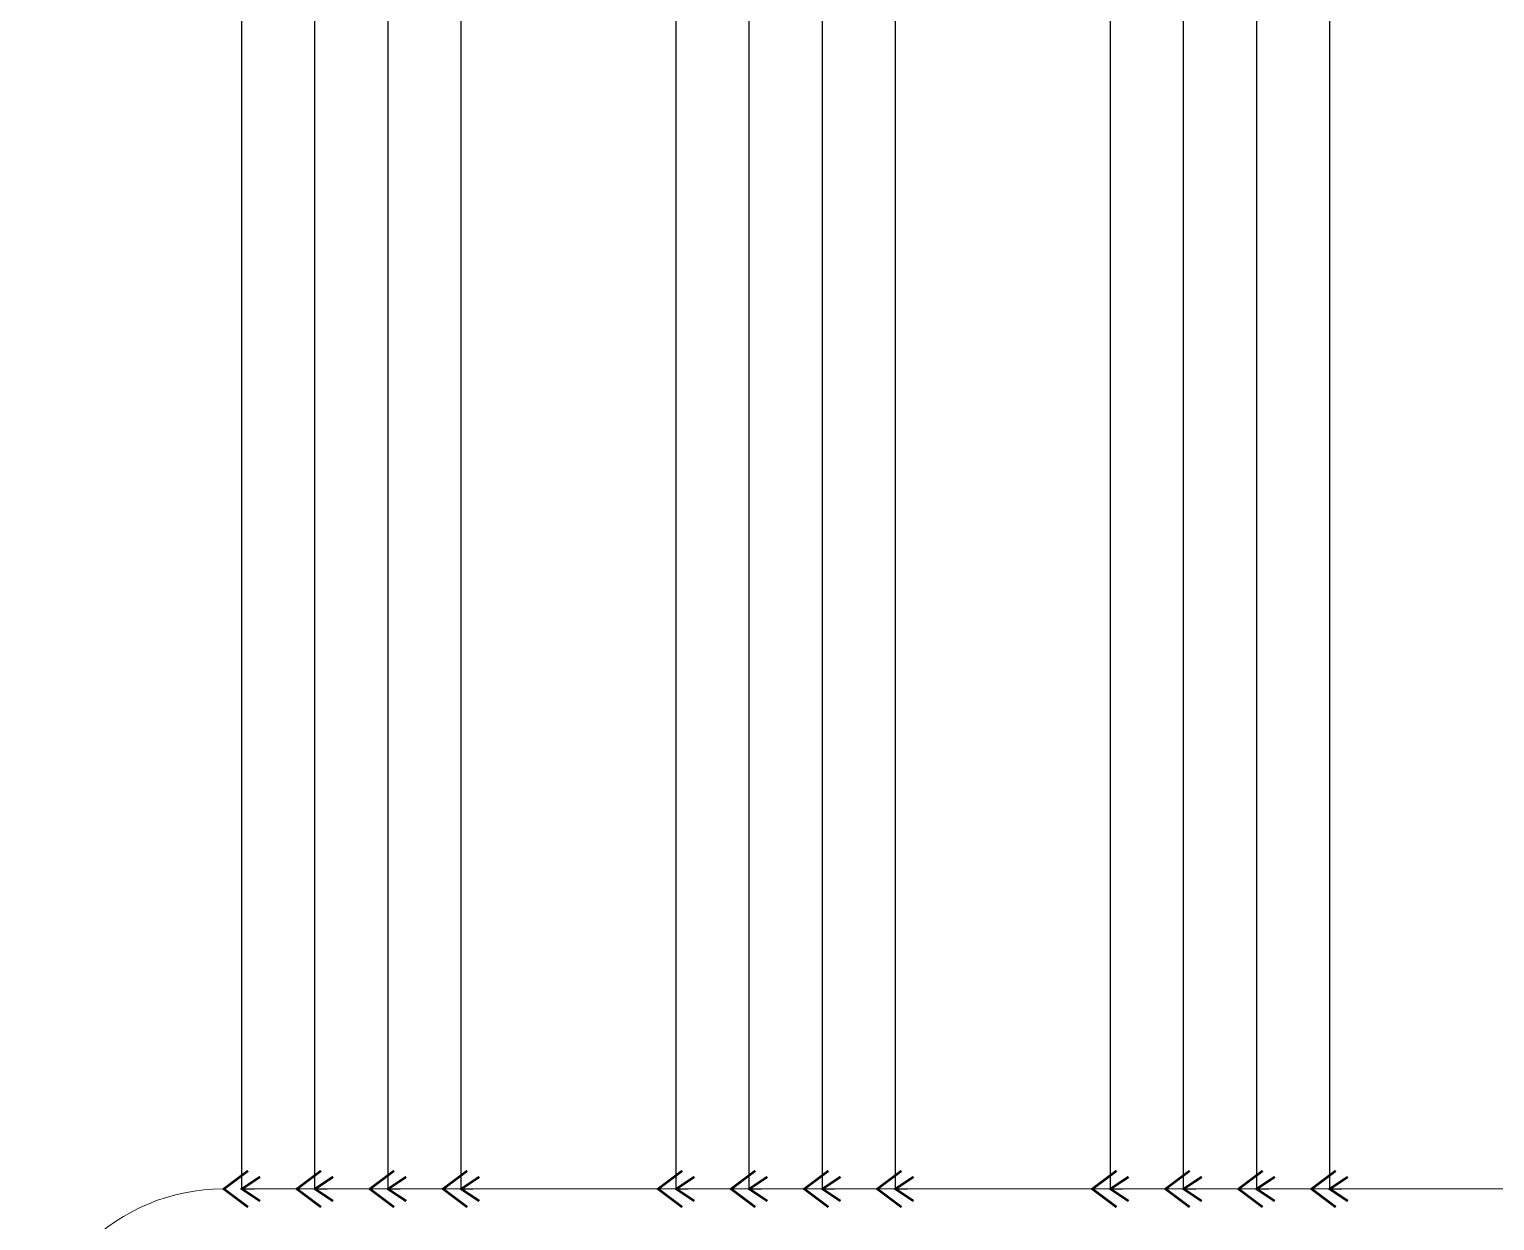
# Model space of a CAD drawing. Header units: inches. Extents: x -58 to 1235, y -506 to 1148.
# Drawn here: x 819.7 to 921.5, y 583.2 to 666 of the extents above; entities that cross this region are included whole.
import ezdxf
from ezdxf.enums import TextEntityAlignment as Align

# ---------------------------------------------------------------- set-up
doc = ezdxf.new("R2010")
doc.units = ezdxf.units.IN
doc.header["$MEASUREMENT"] = 0
doc.layers.add('RED_10AWG', color=1, linetype='Continuous')
doc.layers.add('SYMS', color=7, linetype='Continuous')
doc.styles.add('WD', font='romans.shx')

# ---------------------------------------------------------------- blocks, each defined once
blk = doc.blocks.new('HC01PJ_1-')
blk.add_line((0.0312, 0), (0.0938, 0))
for points in [[(0.0625, -0.0938, 0.0125, 0.0125, 0), (-0.0625, 0, 0.0125, 0.0125, 0), (0.0625, 0.0938, 0, 0, 0)], [(0.125, 0.0625, 0.0125, 0.0125, 0), (0.0312, 0, 0.0125, 0.0125, 0), (0.125, -0.0625, 0, 0, 0)]]:
    blk.add_lwpolyline(points, format="xyseb")
at = {"style": 'WD', "width": 0.85}
for tag, p in [('INST', (-0.0124, 0.4669)), ('LOC', (-0.0124, 0.295)), ('TAG1', (-0.0104, 0.125)), ('DESC1', (-0.0104, -0.3437)), ('DESC2', (-0.0104, -0.5156)), ('DESC3', (-0.0104, -0.6875))]:
    blk.add_attdef(tag, text='', height=0.125, dxfattribs=at).set_placement(p, align=Align.CENTER)
at = {"style": 'WD', "flags": 9}
blk.add_attdef('WDTYPE', text='', height=0.01, dxfattribs=at).set_placement((-0.2209, 0.0748), align=Align.RIGHT)
at = {"style": 'WD'}
for tag, p in [('X2LINK', (0, 0.0938)), ('X8LINK', (0, -0.0938))]:
    blk.add_attdef(tag, p, '', height=0.01, dxfattribs=at)
for tag, p, flags in [('FAMILY', (0.2062, 0.1306), 9), ('X4TERMDESC01', (-0.0938, 0.0312), 1), ('X1TERMDESC02', (0.125, 0.0312), 1)]:
    blk.add_attdef(tag, p, '', height=0.01, dxfattribs=dict(at, flags=flags))
at = {"linetype": 'Continuous', "style": 'WD', "flags": 9}
for tag, p in [('MFG', (0.2278, 0.0887)), ('CAT', (0.2297, 0.1082)), ('ASSYCODE', (0.2188, 0.0625))]:
    blk.add_attdef(tag, text='', height=0.01, dxfattribs=at).set_placement(p, align=Align.CENTER)
at = {"color": 7, "style": 'WD', "flags": 1}
for tag, p in [('X4TERM01', (-0.0625, 0)), ('X1TERM02', (0.0938, 0))]:
    blk.add_attdef(tag, p, '', height=0.0125, dxfattribs=at)
at = {"linetype": 'Continuous', "style": 'WD', "flags": 8}
blk.add_attdef('TERM01', text='', height=0.125, dxfattribs=at).set_placement((-0.1042, -0.0314), align=Align.TOP_RIGHT)
blk.add_attdef('TERM02', text='', height=0.125, dxfattribs=at).set_placement((0.1458, -0.0314), align=Align.TOP_LEFT)

msp = doc.modelspace()

# ---------------------------------------------------------------- linework, layer by layer
at = {"color": 5, "lineweight": 9}
for points in [[(914.78, 435.34), (833.16, 435.34, -0.414214), (819.73, 448.77), (819.73, 572, -0.414214), (833.16, 585.44), (833.23, 585.44)], [(835.33, 585.44), (1132.12, 585.44, -0.414214), (1145.55, 572), (1145.55, 448.77, -0.414214), (1132.12, 435.34), (1021.04, 435.34)]]:
    msp.add_lwpolyline(points, format="xyb", dxfattribs=at)
at = {"layer": 'RED_10AWG'}
for p, q in [((834.49, 585.44), (834.49, 748.02)), ((839.56, 585.44), (839.56, 748.02)), ((844.63, 585.44), (844.63, 748.02)), ((849.71, 585.44), (849.71, 748.02)), ((864.64, 585.44), (864.64, 748.12)), ((869.71, 585.44), (869.71, 748.12)), ((874.79, 585.44), (874.79, 748.12)), ((879.86, 585.44), (879.86, 748.12)), ((894.79, 585.44), (894.79, 747.96)), ((899.87, 585.44), (899.87, 747.96)), ((904.94, 585.44), (904.94, 747.96)), ((910.01, 585.44), (910.01, 747.96))]:
    msp.add_line(p, q, dxfattribs=at)

# ---------------------------------------------------------------- block references
at = {"layer": 'SYMS', "color": 5, "lineweight": 9, "xscale": 13.43108688204268, "yscale": 13.43108688204268, "zscale": 13.43108688204268}
for p in [(834.07, 585.44), (839.14, 585.44), (844.21, 585.44), (849.29, 585.44), (864.22, 585.44), (869.29, 585.44), (874.37, 585.44), (879.44, 585.44), (894.37, 585.44), (899.45, 585.44), (904.52, 585.44), (909.59, 585.44)]:
    msp.add_blockref('HC01PJ_1-', p, dxfattribs=at)

doc.saveas('drawing.dxf')
